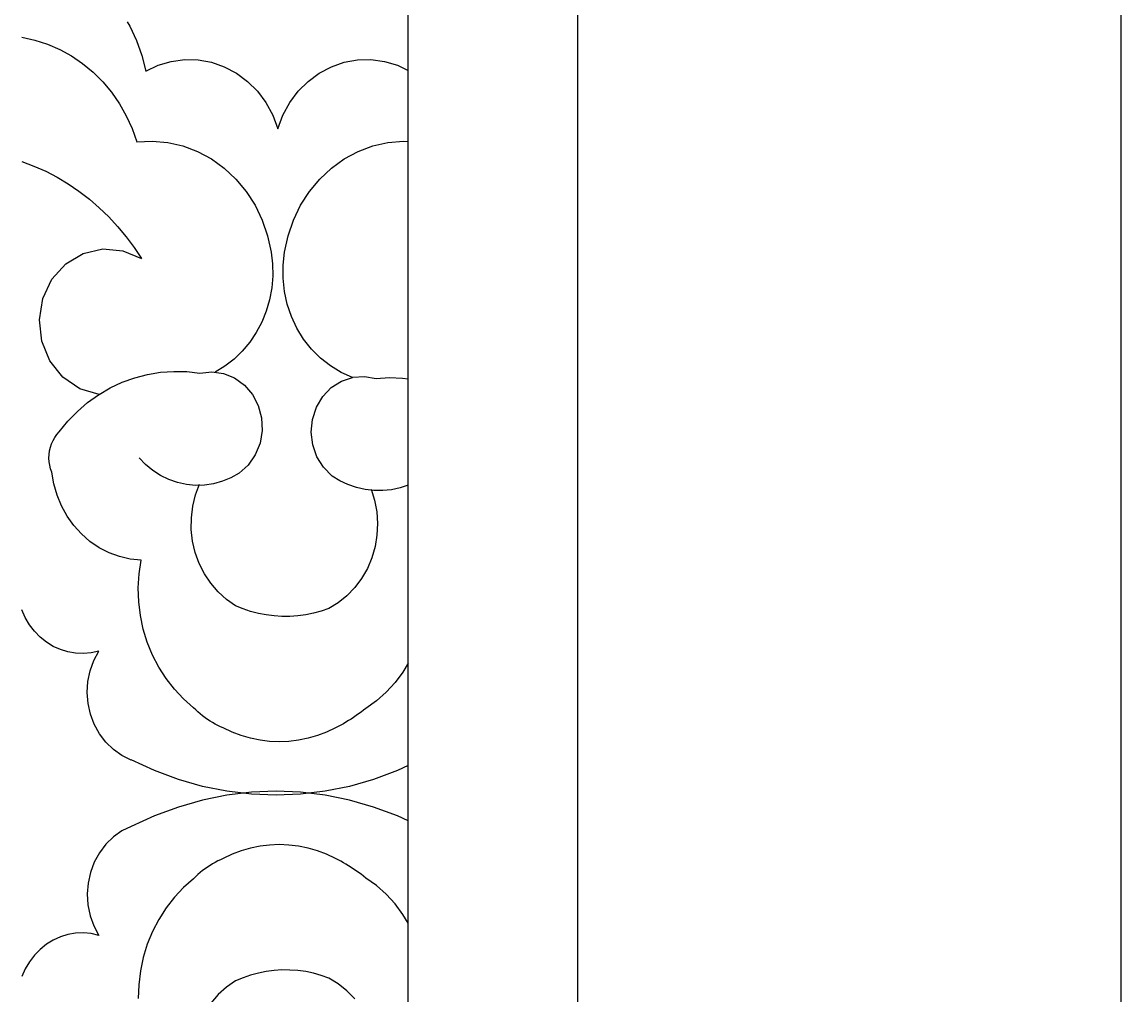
# Model space of a CAD drawing. Extents: x 1188826 to 1909461, y 608442 to 1651179.
# Drawn here: x 1660781.4 to 1660983.7, y 1030943.4 to 1031122.5 of the extents above; entities that cross this region are included whole.
import ezdxf

# ---------------------------------------------------------------- set-up
doc = ezdxf.new("R2010")
doc.units = 0
doc.header["$LTSCALE"] = 1000
doc.header["$MEASUREMENT"] = 0
doc.layers.add('立面线', color=40, linetype='Continuous')

msp = doc.modelspace()

# ---------------------------------------------------------------- linework, layer by layer
at = {"layer": '立面线'}
for p, q in [((1660852.52, 1028443.42), (1660852.52, 1032543.42)), ((1660883.74, 1028413.42), (1660883.74, 1032513.42)), ((1660983.71, 1028413.42), (1660983.71, 1032413.43)), ((1660800.79, 1031122.49), (1660801.26, 1031121.71)), ((1660801.26, 1031121.71), (1660802.51, 1031119.07)), ((1660781.41, 1031119.67), (1660783.79, 1031119.16)), ((1660783.79, 1031119.16), (1660786.11, 1031118.42)), ((1660786.11, 1031118.42), (1660788.36, 1031117.45)), ((1660802.51, 1031119.07), (1660803.5, 1031116.31)), ((1660788.36, 1031117.45), (1660790.52, 1031116.26)), ((1660790.52, 1031116.26), (1660792.57, 1031114.87)), ((1660803.5, 1031116.31), (1660804.23, 1031113.45)), ((1660792.57, 1031114.87), (1660794.5, 1031113.27)), ((1660804.23, 1031113.45), (1660806.5, 1031114.53)), ((1660806.5, 1031114.53), (1660808.89, 1031115.24)), ((1660808.89, 1031115.24), (1660811.36, 1031115.57)), ((1660811.36, 1031115.57), (1660813.84, 1031115.52)), ((1660813.84, 1031115.52), (1660816.29, 1031115.07)), ((1660816.29, 1031115.07), (1660818.65, 1031114.25)), ((1660818.65, 1031114.25), (1660820.88, 1031113.07)), ((1660836.13, 1031113.07), (1660838.36, 1031114.25)), ((1660838.36, 1031114.25), (1660840.72, 1031115.07)), ((1660840.72, 1031115.07), (1660843.17, 1031115.52)), ((1660843.17, 1031115.52), (1660845.65, 1031115.57)), ((1660845.65, 1031115.57), (1660848.11, 1031115.24)), ((1660848.11, 1031115.24), (1660850.51, 1031114.53)), ((1660850.51, 1031114.53), (1660852.52, 1031113.57)), ((1660794.5, 1031113.27), (1660796.27, 1031111.5)), ((1660820.88, 1031113.07), (1660822.93, 1031111.55)), ((1660834.08, 1031111.55), (1660836.13, 1031113.07)), ((1660796.27, 1031111.5), (1660797.9, 1031109.55)), ((1660822.93, 1031111.55), (1660824.75, 1031109.73)), ((1660824.75, 1031109.73), (1660826.31, 1031107.64)), ((1660830.7, 1031107.64), (1660832.26, 1031109.73)), ((1660832.26, 1031109.73), (1660834.08, 1031111.55)), ((1660797.9, 1031109.55), (1660799.34, 1031107.45)), ((1660826.31, 1031107.64), (1660827.57, 1031105.33)), ((1660829.44, 1031105.33), (1660830.7, 1031107.64)), ((1660799.34, 1031107.45), (1660800.61, 1031105.22)), ((1660800.61, 1031105.22), (1660801.68, 1031102.87)), ((1660827.57, 1031105.33), (1660828.5, 1031102.85)), ((1660828.5, 1031102.85), (1660829.44, 1031105.33)), ((1660801.68, 1031102.87), (1660802.54, 1031100.43)), ((1660802.54, 1031100.43), (1660805.39, 1031100.56)), ((1660805.39, 1031100.56), (1660808.23, 1031100.31)), ((1660808.23, 1031100.31), (1660811.02, 1031099.67)), ((1660811.02, 1031099.67), (1660813.71, 1031098.66)), ((1660843.29, 1031098.66), (1660845.99, 1031099.67)), ((1660845.99, 1031099.67), (1660848.78, 1031100.31)), ((1660848.78, 1031100.31), (1660851.62, 1031100.56)), ((1660851.62, 1031100.56), (1660852.52, 1031100.52)), ((1660813.71, 1031098.66), (1660816.27, 1031097.29)), ((1660840.74, 1031097.29), (1660843.29, 1031098.66)), ((1660781.41, 1031096.81), (1660783.62, 1031095.98)), ((1660783.62, 1031095.98), (1660785.77, 1031095.01)), ((1660816.27, 1031097.29), (1660818.64, 1031095.58)), ((1660818.64, 1031095.58), (1660820.8, 1031093.57)), ((1660836.21, 1031093.57), (1660838.37, 1031095.58)), ((1660838.37, 1031095.58), (1660840.74, 1031097.29)), ((1660785.77, 1031095.01), (1660787.88, 1031093.92)), ((1660787.88, 1031093.92), (1660789.92, 1031092.69)), ((1660820.8, 1031093.57), (1660822.7, 1031091.28)), ((1660834.31, 1031091.28), (1660836.21, 1031093.57)), ((1660789.92, 1031092.69), (1660791.9, 1031091.35)), ((1660791.9, 1031091.35), (1660793.81, 1031089.89)), ((1660793.81, 1031089.89), (1660795.63, 1031088.31)), ((1660822.7, 1031091.28), (1660824.32, 1031088.75)), ((1660832.68, 1031088.75), (1660834.31, 1031091.28)), ((1660795.63, 1031088.31), (1660797.37, 1031086.63)), ((1660824.32, 1031088.75), (1660825.64, 1031086.02)), ((1660831.37, 1031086.02), (1660832.68, 1031088.75)), ((1660797.37, 1031086.63), (1660799.02, 1031084.84)), ((1660825.64, 1031086.02), (1660826.63, 1031083.13)), ((1660830.38, 1031083.13), (1660831.37, 1031086.02)), ((1660799.02, 1031084.84), (1660800.58, 1031082.96)), ((1660800.58, 1031082.96), (1660802.03, 1031080.99)), ((1660826.63, 1031083.13), (1660827.27, 1031080.14)), ((1660829.74, 1031080.14), (1660830.38, 1031083.13)), ((1660789.48, 1031077.98), (1660792.7, 1031079.91)), ((1660792.7, 1031079.91), (1660796.3, 1031080.74)), ((1660796.3, 1031080.74), (1660799.97, 1031080.4)), ((1660799.97, 1031080.4), (1660803.38, 1031078.93)), ((1660802.03, 1031080.99), (1660803.38, 1031078.93)), ((1660827.27, 1031080.14), (1660827.53, 1031077.95)), ((1660829.47, 1031077.73), (1660829.74, 1031080.14)), ((1660786.92, 1031075.13), (1660789.48, 1031077.98)), ((1660827.53, 1031077.95), (1660827.57, 1031075.74)), ((1660829.46, 1031075.31), (1660829.47, 1031077.73)), ((1660827.57, 1031075.74), (1660827.39, 1031073.54)), ((1660829.71, 1031072.91), (1660829.46, 1031075.31)), ((1660785.25, 1031071.59), (1660786.92, 1031075.13)), ((1660827.39, 1031073.54), (1660826.99, 1031071.38)), ((1660784.61, 1031067.68), (1660785.25, 1031071.59)), ((1660826.99, 1031071.38), (1660826.38, 1031069.27)), ((1660830.23, 1031070.55), (1660829.71, 1031072.91)), ((1660826.38, 1031069.27), (1660825.56, 1031067.25)), ((1660831, 1031068.28), (1660830.23, 1031070.55)), ((1660785.05, 1031063.74), (1660784.61, 1031067.68)), ((1660825.56, 1031067.25), (1660824.54, 1031065.33)), ((1660832.02, 1031066.12), (1660831, 1031068.28)), ((1660824.54, 1031065.33), (1660823.34, 1031063.54)), ((1660833.26, 1031064.1), (1660832.02, 1031066.12)), ((1660786.53, 1031060.11), (1660785.05, 1031063.74)), ((1660823.34, 1031063.54), (1660821.97, 1031061.9)), ((1660834.72, 1031062.26), (1660833.26, 1031064.1)), ((1660821.97, 1031061.9), (1660820.44, 1031060.44)), ((1660836.37, 1031060.61), (1660834.72, 1031062.26)), ((1660788.94, 1031057.1), (1660786.53, 1031060.11)), ((1660818.77, 1031059.15), (1660816.99, 1031058.07)), ((1660820.44, 1031060.44), (1660818.77, 1031059.15)), ((1660838.18, 1031059.19), (1660836.37, 1031060.61)), ((1660840.14, 1031058.01), (1660838.18, 1031059.19)), ((1660792.05, 1031054.98), (1660788.94, 1031057.1)), ((1660799.87, 1031056.18), (1660802.17, 1031057.01)), ((1660802.17, 1031057.01), (1660804.52, 1031057.63)), ((1660804.52, 1031057.63), (1660806.92, 1031058.03)), ((1660806.92, 1031058.03), (1660809.34, 1031058.19)), ((1660809.34, 1031058.19), (1660811.76, 1031058.14)), ((1660811.76, 1031058.14), (1660814.17, 1031057.85)), ((1660814.17, 1031057.85), (1660816.34, 1031058.1)), ((1660816.34, 1031058.1), (1660818.5, 1031057.81)), ((1660818.5, 1031057.81), (1660820.55, 1031056.98)), ((1660820.55, 1031056.98), (1660822.36, 1031055.67)), ((1660842.22, 1031057.08), (1660840.14, 1031058.01)), ((1660840.22, 1031056.4), (1660842.22, 1031057.08)), ((1660842.22, 1031057.08), (1660842.3, 1031057.1)), ((1660842.3, 1031057.1), (1660844.48, 1031057.27)), ((1660844.48, 1031057.27), (1660846.63, 1031056.89)), ((1660846.63, 1031056.89), (1660849.05, 1031057.03)), ((1660849.05, 1031057.03), (1660851.48, 1031056.94)), ((1660795.6, 1031053.93), (1660792.05, 1031054.98)), ((1660795.6, 1031053.93), (1660797.65, 1031055.13)), ((1660797.65, 1031055.13), (1660799.87, 1031056.18)), ((1660822.36, 1031055.67), (1660823.84, 1031053.95)), ((1660836.78, 1031053.56), (1660838.35, 1031055.2)), ((1660838.35, 1031055.2), (1660840.22, 1031056.4)), ((1660851.48, 1031056.94), (1660852.52, 1031056.81)), ((1660793.5, 1031052.43), (1660795.52, 1031053.88)), ((1660795.52, 1031053.88), (1660795.6, 1031053.93)), ((1660823.84, 1031053.95), (1660824.91, 1031051.9)), ((1660835.6, 1031051.58), (1660836.78, 1031053.56)), ((1660791.61, 1031050.8), (1660793.5, 1031052.43)), ((1660824.91, 1031051.9), (1660825.52, 1031049.64)), ((1660834.88, 1031049.36), (1660835.6, 1031051.58)), ((1660788.24, 1031047.04), (1660789.85, 1031049)), ((1660789.85, 1031049), (1660791.61, 1031050.8)), ((1660825.52, 1031049.64), (1660825.63, 1031047.29)), ((1660834.65, 1031047.02), (1660834.88, 1031049.36)), ((1660787.82, 1031046.56), (1660788.24, 1031047.04)), ((1660825.63, 1031047.29), (1660825.23, 1031044.97)), ((1660834.93, 1031044.68), (1660834.65, 1031047.02)), ((1660786.64, 1031044.22), (1660786.85, 1031044.85)), ((1660786.85, 1031044.85), (1660787.12, 1031045.45)), ((1660787.12, 1031045.45), (1660787.44, 1031046.02)), ((1660787.44, 1031046.02), (1660787.82, 1031046.56)), ((1660825.23, 1031044.97), (1660824.35, 1031042.82)), ((1660786.38, 1031042.24), (1660786.41, 1031042.91)), ((1660786.41, 1031042.91), (1660786.49, 1031043.57)), ((1660786.49, 1031043.57), (1660786.64, 1031044.22)), ((1660824.35, 1031042.82), (1660823.04, 1031040.94)), ((1660835.7, 1031042.48), (1660834.93, 1031044.68)), ((1660786.42, 1031041.57), (1660786.38, 1031042.24)), ((1660786.52, 1031040.91), (1660786.42, 1031041.57)), ((1660786.68, 1031040.27), (1660786.52, 1031040.91)), ((1660804.16, 1031041.03), (1660802.95, 1031042.28)), ((1660805.49, 1031039.93), (1660804.16, 1031041.03)), ((1660823.04, 1031040.94), (1660821.36, 1031039.44)), ((1660836.91, 1031040.53), (1660835.7, 1031042.48)), ((1660786.9, 1031039.64), (1660786.68, 1031040.27)), ((1660787.27, 1031037.5), (1660786.9, 1031039.64)), ((1660806.93, 1031039.01), (1660805.49, 1031039.93)), ((1660808.45, 1031038.26), (1660806.93, 1031039.01)), ((1660821.36, 1031039.44), (1660819.87, 1031038.61)), ((1660838.52, 1031038.93), (1660836.91, 1031040.53)), ((1660839.93, 1031038.06), (1660838.52, 1031038.93)), ((1660787.86, 1031035.42), (1660787.27, 1031037.5)), ((1660810.05, 1031037.71), (1660808.45, 1031038.26)), ((1660811.69, 1031037.35), (1660810.05, 1031037.71)), ((1660813.36, 1031037.19), (1660811.69, 1031037.35)), ((1660813.35, 1031035.45), (1660814.09, 1031037.45)), ((1660815.03, 1031037.25), (1660813.36, 1031037.19)), ((1660816.69, 1031037.5), (1660815.03, 1031037.25)), ((1660818.31, 1031037.96), (1660816.69, 1031037.5)), ((1660819.87, 1031038.61), (1660818.31, 1031037.96)), ((1660841.42, 1031037.35), (1660839.93, 1031038.06)), ((1660842.97, 1031036.8), (1660841.42, 1031037.35)), ((1660844.56, 1031036.44), (1660842.97, 1031036.8)), ((1660851.03, 1031036.76), (1660849.44, 1031036.41)), ((1660852.52, 1031037.27), (1660851.03, 1031036.76)), ((1660788.68, 1031033.43), (1660787.86, 1031035.42)), ((1660812.85, 1031033.36), (1660813.35, 1031035.45)), ((1660846.18, 1031036.25), (1660844.56, 1031036.44)), ((1660845.67, 1031036.51), (1660846.31, 1031034.47)), ((1660847.81, 1031036.24), (1660846.18, 1031036.25)), ((1660849.44, 1031036.41), (1660847.81, 1031036.24)), ((1660789.71, 1031031.55), (1660788.68, 1031033.43)), ((1660812.59, 1031031.23), (1660812.85, 1031033.36)), ((1660846.31, 1031034.47), (1660846.7, 1031032.36)), ((1660790.93, 1031029.82), (1660789.71, 1031031.55)), ((1660812.58, 1031029.07), (1660812.59, 1031031.23)), ((1660846.7, 1031032.36), (1660846.85, 1031030.21)), ((1660792.34, 1031028.26), (1660790.93, 1031029.82)), ((1660812.82, 1031026.93), (1660812.58, 1031029.07)), ((1660846.85, 1031030.21), (1660846.75, 1031028.06)), ((1660793.91, 1031026.89), (1660792.34, 1031028.26)), ((1660795.62, 1031025.73), (1660793.91, 1031026.89)), ((1660813.31, 1031024.84), (1660812.82, 1031026.93)), ((1660846.75, 1031028.06), (1660846.4, 1031025.93)), ((1660797.44, 1031024.79), (1660795.62, 1031025.73)), ((1660799.35, 1031024.09), (1660797.44, 1031024.79)), ((1660814.04, 1031022.83), (1660813.31, 1031024.84)), ((1660846.4, 1031025.93), (1660845.8, 1031023.88)), ((1660801.33, 1031023.64), (1660799.35, 1031024.09)), ((1660803.34, 1031023.44), (1660801.33, 1031023.64)), ((1660802.97, 1031020.91), (1660803.34, 1031023.44)), ((1660814.99, 1031020.94), (1660814.04, 1031022.83)), ((1660845.8, 1031023.88), (1660844.98, 1031021.91)), ((1660802.82, 1031018.36), (1660802.97, 1031020.91)), ((1660816.16, 1031019.19), (1660814.99, 1031020.94)), ((1660844.98, 1031021.91), (1660843.93, 1031020.08)), ((1660817.52, 1031017.61), (1660816.16, 1031019.19)), ((1660843.93, 1031020.08), (1660842.67, 1031018.4)), ((1660802.91, 1031015.8), (1660802.82, 1031018.36)), ((1660819.05, 1031016.23), (1660817.52, 1031017.61)), ((1660841.23, 1031016.91), (1660839.63, 1031015.62)), ((1660842.67, 1031018.4), (1660841.23, 1031016.91)), ((1660803.21, 1031013.26), (1660802.91, 1031015.8)), ((1660820.73, 1031015.07), (1660819.05, 1031016.23)), ((1660822.1, 1031014.5), (1660820.73, 1031015.07)), ((1660823.5, 1031014.02), (1660822.1, 1031014.5)), ((1660837.89, 1031014.56), (1660836.5, 1031014.07)), ((1660839.63, 1031015.62), (1660837.89, 1031014.56)), ((1660782.02, 1031012.89), (1660781.41, 1031014.3)), ((1660782.79, 1031011.57), (1660782.02, 1031012.89)), ((1660803.74, 1031010.77), (1660803.21, 1031013.26)), ((1660824.92, 1031013.64), (1660823.5, 1031014.02)), ((1660826.36, 1031013.36), (1660824.92, 1031013.64)), ((1660827.81, 1031013.17), (1660826.36, 1031013.36)), ((1660829.27, 1031013.08), (1660827.81, 1031013.17)), ((1660830.73, 1031013.08), (1660829.27, 1031013.08)), ((1660832.19, 1031013.18), (1660830.73, 1031013.08)), ((1660833.65, 1031013.38), (1660832.19, 1031013.18)), ((1660835.08, 1031013.68), (1660833.65, 1031013.38)), ((1660836.5, 1031014.07), (1660835.08, 1031013.68)), ((1660783.7, 1031010.37), (1660782.79, 1031011.57)), ((1660804.48, 1031008.34), (1660803.74, 1031010.77)), ((1660784.74, 1031009.29), (1660783.7, 1031010.37)), ((1660785.9, 1031008.36), (1660784.74, 1031009.29)), ((1660787.15, 1031007.58), (1660785.9, 1031008.36)), ((1660788.48, 1031006.98), (1660787.15, 1031007.58)), ((1660789.86, 1031006.55), (1660788.48, 1031006.98)), ((1660791.29, 1031006.31), (1660789.86, 1031006.55)), ((1660794.17, 1031006.39), (1660792.73, 1031006.26)), ((1660795.58, 1031006.72), (1660794.17, 1031006.39)), ((1660794.64, 1031004.97), (1660795.58, 1031006.72)), ((1660805.44, 1031005.99), (1660804.48, 1031008.34)), ((1660792.73, 1031006.26), (1660791.29, 1031006.31)), ((1660793.96, 1031003.08), (1660794.64, 1031004.97)), ((1660806.59, 1031003.76), (1660805.44, 1031005.99)), ((1660852.52, 1031004.47), (1660851.54, 1031002.86)), ((1660793.55, 1031001.11), (1660793.96, 1031003.08)), ((1660807.94, 1031001.65), (1660806.59, 1031003.76)), ((1660851.54, 1031002.86), (1660850.08, 1031000.91)), ((1660793.42, 1030999.09), (1660793.55, 1031001.11)), ((1660809.47, 1030999.7), (1660807.94, 1031001.65)), ((1660850.08, 1031000.91), (1660848.43, 1030999.14)), ((1660793.57, 1030997.08), (1660793.42, 1030999.09)), ((1660811.16, 1030997.9), (1660809.47, 1030999.7)), ((1660848.43, 1030999.14), (1660846.64, 1030997.55)), ((1660794.01, 1030995.11), (1660793.57, 1030997.08)), ((1660813, 1030996.29), (1660811.16, 1030997.9)), ((1660813.4, 1030995.89), (1660813, 1030996.29)), ((1660846.64, 1030997.55), (1660844.7, 1030996.16)), ((1660794.71, 1030993.24), (1660794.01, 1030995.11)), ((1660813.81, 1030995.51), (1660813.4, 1030995.89)), ((1660814.23, 1030995.14), (1660813.81, 1030995.51)), ((1660814.66, 1030994.79), (1660814.23, 1030995.14)), ((1660815.1, 1030994.45), (1660814.66, 1030994.79)), ((1660815.56, 1030994.13), (1660815.1, 1030994.45)), ((1660842.45, 1030994.51), (1660841.99, 1030994.21)), ((1660842.91, 1030994.83), (1660842.45, 1030994.51)), ((1660843.37, 1030995.15), (1660842.91, 1030994.83)), ((1660843.82, 1030995.48), (1660843.37, 1030995.15)), ((1660844.26, 1030995.81), (1660843.82, 1030995.48)), ((1660844.7, 1030996.16), (1660844.26, 1030995.81)), ((1660795.67, 1030991.5), (1660794.71, 1030993.24)), ((1660816.02, 1030993.83), (1660815.56, 1030994.13)), ((1660816.49, 1030993.54), (1660816.02, 1030993.83)), ((1660816.97, 1030993.27), (1660816.49, 1030993.54)), ((1660817.46, 1030993.02), (1660816.97, 1030993.27)), ((1660817.95, 1030992.78), (1660817.46, 1030993.02)), ((1660818.45, 1030992.56), (1660817.95, 1030992.78)), ((1660820.09, 1030991.79), (1660818.45, 1030992.56)), ((1660839.11, 1030992.56), (1660837.48, 1030991.79)), ((1660839.6, 1030992.82), (1660839.11, 1030992.56)), ((1660840.09, 1030993.08), (1660839.6, 1030992.82)), ((1660840.57, 1030993.35), (1660840.09, 1030993.08)), ((1660841.05, 1030993.63), (1660840.57, 1030993.35)), ((1660841.52, 1030993.91), (1660841.05, 1030993.63)), ((1660841.99, 1030994.21), (1660841.52, 1030993.91)), ((1660796.86, 1030989.94), (1660795.67, 1030991.5)), ((1660821.77, 1030991.16), (1660820.09, 1030991.79)), ((1660823.49, 1030990.66), (1660821.77, 1030991.16)), ((1660825.24, 1030990.3), (1660823.49, 1030990.66)), ((1660827, 1030990.09), (1660825.24, 1030990.3)), ((1660832.33, 1030990.3), (1660830.56, 1030990.09)), ((1660834.08, 1030990.66), (1660832.33, 1030990.3)), ((1660835.8, 1030991.16), (1660834.08, 1030990.66)), ((1660837.48, 1030991.79), (1660835.8, 1030991.16)), ((1660798.25, 1030988.59), (1660796.86, 1030989.94)), ((1660799.82, 1030987.48), (1660798.25, 1030988.59)), ((1660828.78, 1030990.01), (1660827, 1030990.09)), ((1660830.56, 1030990.09), (1660828.78, 1030990.01)), ((1660801.53, 1030986.64), (1660799.82, 1030987.48)), ((1660805.83, 1030984.71), (1660801.53, 1030986.68)), ((1660810.21, 1030983.09), (1660805.83, 1030984.71)), ((1660850.52, 1030984.71), (1660846.14, 1030983.09)), ((1660852.52, 1030985.63), (1660850.52, 1030984.71)), ((1660814.64, 1030981.82), (1660810.21, 1030983.09)), ((1660846.14, 1030983.09), (1660841.7, 1030981.82)), ((1660819.13, 1030980.92), (1660814.64, 1030981.82)), ((1660819.13, 1030980.19), (1660814.64, 1030979.28)), ((1660823.64, 1030980.37), (1660819.13, 1030980.92)), ((1660823.64, 1030980.73), (1660819.13, 1030980.19)), ((1660828.17, 1030980.92), (1660823.64, 1030980.73)), ((1660828.17, 1030980.19), (1660823.64, 1030980.37)), ((1660832.7, 1030980.73), (1660828.17, 1030980.92)), ((1660832.7, 1030980.37), (1660828.17, 1030980.19)), ((1660837.22, 1030980.92), (1660832.7, 1030980.37)), ((1660837.22, 1030980.19), (1660832.7, 1030980.73)), ((1660841.7, 1030981.82), (1660837.22, 1030980.92)), ((1660841.7, 1030979.28), (1660837.22, 1030980.19)), ((1660814.64, 1030979.28), (1660810.21, 1030978.01)), ((1660846.14, 1030978.01), (1660841.7, 1030979.28)), ((1660805.83, 1030976.39), (1660801.53, 1030974.42)), ((1660810.21, 1030978.01), (1660805.83, 1030976.39)), ((1660850.52, 1030976.39), (1660846.14, 1030978.01)), ((1660852.52, 1030975.47), (1660850.52, 1030976.39)), ((1660801.53, 1030974.46), (1660799.82, 1030973.62)), ((1660798.25, 1030972.51), (1660796.86, 1030971.16)), ((1660799.82, 1030973.62), (1660798.25, 1030972.51)), ((1660796.86, 1030971.16), (1660795.67, 1030969.6)), ((1660823.49, 1030970.44), (1660821.77, 1030969.95)), ((1660825.24, 1030970.8), (1660823.49, 1030970.44)), ((1660827, 1030971.02), (1660825.24, 1030970.8)), ((1660828.78, 1030971.09), (1660827, 1030971.02)), ((1660830.56, 1030971.02), (1660828.78, 1030971.09)), ((1660832.33, 1030970.8), (1660830.56, 1030971.02)), ((1660834.08, 1030970.44), (1660832.33, 1030970.8)), ((1660835.8, 1030969.95), (1660834.08, 1030970.44)), ((1660795.67, 1030969.6), (1660794.71, 1030967.87)), ((1660817.46, 1030968.09), (1660816.97, 1030967.83)), ((1660817.95, 1030968.32), (1660817.46, 1030968.09)), ((1660818.45, 1030968.54), (1660817.95, 1030968.32)), ((1660820.09, 1030969.31), (1660818.45, 1030968.54)), ((1660821.77, 1030969.95), (1660820.09, 1030969.31)), ((1660837.48, 1030969.31), (1660835.8, 1030969.95)), ((1660839.11, 1030968.54), (1660837.48, 1030969.31)), ((1660839.6, 1030968.29), (1660839.11, 1030968.54)), ((1660840.09, 1030968.03), (1660839.6, 1030968.29)), ((1660840.57, 1030967.76), (1660840.09, 1030968.03)), ((1660794.01, 1030965.99), (1660793.57, 1030964.02)), ((1660794.71, 1030967.87), (1660794.01, 1030965.99)), ((1660814.23, 1030965.96), (1660813.81, 1030965.59)), ((1660814.66, 1030966.31), (1660814.23, 1030965.96)), ((1660815.1, 1030966.65), (1660814.66, 1030966.31)), ((1660815.56, 1030966.97), (1660815.1, 1030966.65)), ((1660816.02, 1030967.28), (1660815.56, 1030966.97)), ((1660816.49, 1030967.56), (1660816.02, 1030967.28)), ((1660816.97, 1030967.83), (1660816.49, 1030967.56)), ((1660841.05, 1030967.48), (1660840.57, 1030967.76)), ((1660841.52, 1030967.19), (1660841.05, 1030967.48)), ((1660841.99, 1030966.89), (1660841.52, 1030967.19)), ((1660842.45, 1030966.59), (1660841.99, 1030966.89)), ((1660842.91, 1030966.28), (1660842.45, 1030966.59)), ((1660843.37, 1030965.96), (1660842.91, 1030966.28)), ((1660843.82, 1030965.63), (1660843.37, 1030965.96)), ((1660793.57, 1030964.02), (1660793.42, 1030962.01)), ((1660813, 1030964.81), (1660811.16, 1030963.2)), ((1660813.4, 1030965.21), (1660813, 1030964.81)), ((1660813.81, 1030965.59), (1660813.4, 1030965.21)), ((1660844.26, 1030965.29), (1660843.82, 1030965.63)), ((1660844.7, 1030964.94), (1660844.26, 1030965.29)), ((1660846.64, 1030963.56), (1660844.7, 1030964.94)), ((1660793.42, 1030962.01), (1660793.55, 1030959.99)), ((1660811.16, 1030963.2), (1660809.47, 1030961.41)), ((1660848.43, 1030961.97), (1660846.64, 1030963.56)), ((1660850.08, 1030960.19), (1660848.43, 1030961.97)), ((1660793.55, 1030959.99), (1660793.96, 1030958.02)), ((1660809.47, 1030961.41), (1660807.94, 1030959.45)), ((1660851.54, 1030958.24), (1660850.08, 1030960.19)), ((1660793.96, 1030958.02), (1660794.64, 1030956.14)), ((1660807.94, 1030959.45), (1660806.59, 1030957.34)), ((1660852.52, 1030956.64), (1660851.54, 1030958.24)), ((1660794.64, 1030956.14), (1660795.58, 1030954.39)), ((1660806.59, 1030957.34), (1660805.44, 1030955.11)), ((1660788.48, 1030954.13), (1660787.15, 1030953.52)), ((1660789.86, 1030954.55), (1660788.48, 1030954.13)), ((1660791.29, 1030954.79), (1660789.86, 1030954.55)), ((1660792.73, 1030954.85), (1660791.29, 1030954.79)), ((1660794.17, 1030954.71), (1660792.73, 1030954.85)), ((1660795.58, 1030954.39), (1660794.17, 1030954.71)), ((1660805.44, 1030955.11), (1660804.48, 1030952.77)), ((1660784.74, 1030951.81), (1660783.7, 1030950.74)), ((1660785.9, 1030952.75), (1660784.74, 1030951.81)), ((1660787.15, 1030953.52), (1660785.9, 1030952.75)), ((1660804.48, 1030952.77), (1660803.74, 1030950.34)), ((1660783.7, 1030950.74), (1660782.79, 1030949.53)), ((1660803.74, 1030950.34), (1660803.21, 1030947.84)), ((1660782.02, 1030948.21), (1660781.41, 1030946.8)), ((1660782.79, 1030949.53), (1660782.02, 1030948.21)), ((1660803.21, 1030947.84), (1660802.91, 1030945.3)), ((1660826.36, 1030947.75), (1660824.92, 1030947.46)), ((1660827.81, 1030947.94), (1660826.36, 1030947.75)), ((1660829.27, 1030948.03), (1660827.81, 1030947.94)), ((1660830.73, 1030948.02), (1660829.27, 1030948.03)), ((1660832.19, 1030947.92), (1660830.73, 1030948.02)), ((1660833.65, 1030947.72), (1660832.19, 1030947.92)), ((1660820.73, 1030946.04), (1660819.05, 1030944.87)), ((1660822.1, 1030946.6), (1660820.73, 1030946.04)), ((1660823.5, 1030947.08), (1660822.1, 1030946.6)), ((1660824.92, 1030947.46), (1660823.5, 1030947.08)), ((1660835.08, 1030947.42), (1660833.65, 1030947.72)), ((1660836.5, 1030947.03), (1660835.08, 1030947.42)), ((1660837.89, 1030946.55), (1660836.5, 1030947.03)), ((1660839.63, 1030945.48), (1660837.89, 1030946.55)), ((1660802.91, 1030945.3), (1660802.82, 1030942.75)), ((1660819.05, 1030944.87), (1660817.52, 1030943.49)), ((1660841.23, 1030944.2), (1660839.63, 1030945.48)), ((1660842.67, 1030942.7), (1660841.23, 1030944.2)), ((1660817.52, 1030943.49), (1660816.16, 1030941.91))]:
    msp.add_line(p, q, dxfattribs=at)

doc.saveas('drawing.dxf')
